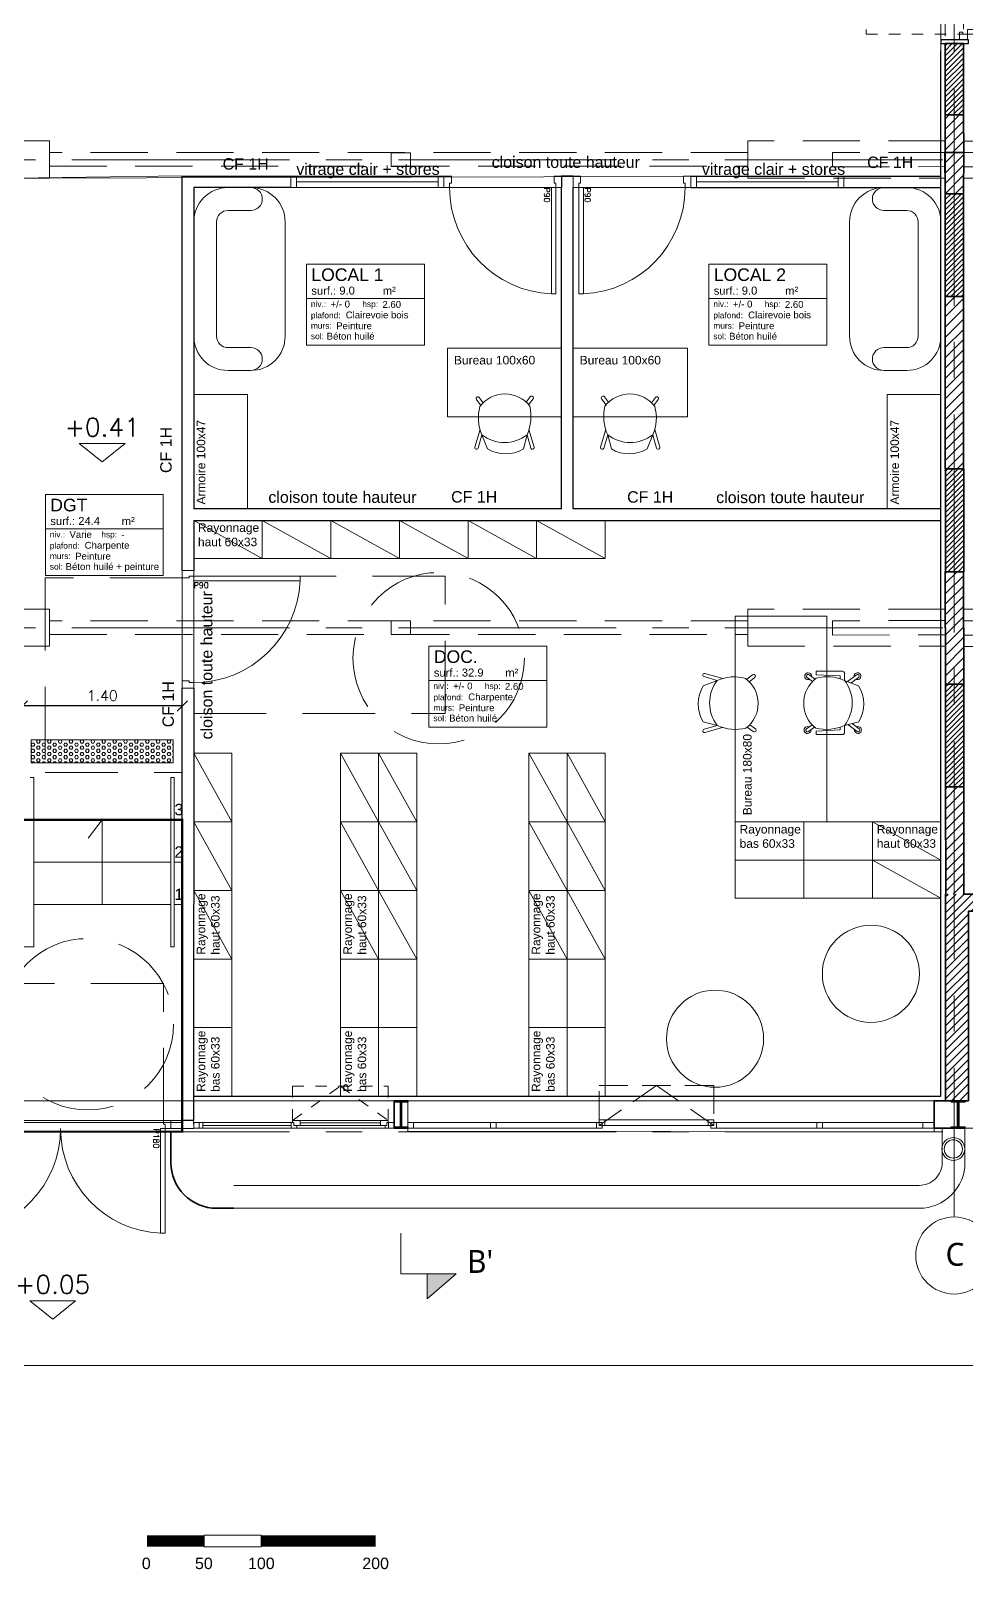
# Model space of a CAD drawing. Header units: metres. Extents: x -32.2 to 3, y -11.4 to 27.4.
# Drawn here: x -17.58 to -9.4, y -4.1 to 9.36 of the extents above; entities that cross this region are included whole.
import ezdxf
from ezdxf.enums import TextEntityAlignment as Align

# ---------------------------------------------------------------- set-up
doc = ezdxf.new("R2010")
doc.units = ezdxf.units.M
doc.header["$PDMODE"] = 35
for name, pattern in [('1808PS0Ex1$0$CENTER2', [28.575, 19.05, -3.175, 3.175, -3.175]), ('1808PS0Ex1$0$DASHED', [0.75, 0.5, -0.25]), ('1808PS0Ex1$0$DASHED2', [9.525, 6.35, -3.175]), ('AXES', [2, 1.25, -0.25, 0.25, -0.25]), ('DASHED', [0.75, 0.5, -0.25]), ('INTERROMPU2', [9.525, 6.35, -3.175])]:
    doc.linetypes.add(name, pattern=pattern)
doc.layers.get('0').update_dxf_attribs({"linetype": 'CONTINUOUS'})
doc.layers.get('DEFPOINTS').update_dxf_attribs({"linetype": 'CONTINUOUS'})
for name, color, linetype, lineweight in [('1808PS0Ex1$0$Ar0-Axe2', 25, '1808PS0Ex1$0$CENTER2', 5), ('1808PS0Ex1$0$Ar2-Escalier', 25, 'CONTINUOUS', 9), ('1808PS0Ex1$0$Ar2-Maçon', 25, 'CONTINUOUS', 35), ('1808PS0Ex1$0$Ar2-Vue-FIN', 33, 'CONTINUOUS', 9), ('1808PS0Ex1$0$Ar6-Projection', 33, '1808PS0Ex1$0$DASHED2', 9), ('1808PS0Ex1$0$Ar7-Menuiserie', 25, 'CONTINUOUS', 9), ('Ar0-Axe1', 1, 'AXES', 5), ('Ar0-Cote', 1, 'CONTINUOUS', 5), ('Ar0-Etiquettes', 9, 'CONTINUOUS', 5), ('Ar0-Handicap', 8, 'INTERROMPU2', 5), ('Ar0-Hatch1', 1, 'CONTINUOUS', 5), ('Ar0-Niveau 2e', 1, 'CONTINUOUS', 5), ('Ar0-Texte1', 2, 'CONTINUOUS', 15), ('Ar0-Texte2', 6, 'CONTINUOUS', 15), ('Ar2-Démolition', 2, 'CONTINUOUS', 25), ('Ar2-Escalier', 6, 'CONTINUOUS', 9), ('Ar2-Maçon', 7, 'CONTINUOUS', 35), ('Ar2-Vue-FIN', 9, 'CONTINUOUS', 9), ('Ar3-Charpente', 6, 'CONTINUOUS', 18), ('Ar4-Incendie', 1, 'CONTINUOUS', 25), ('Ar6-Cloison', 3, 'CONTINUOUS', 25), ('Ar6-Doublage', 2, 'CONTINUOUS', 25), ('Ar7-Menuiserie', 4, 'CONTINUOUS', 9), ('Ar7-Porte', 4, 'CONTINUOUS', 9), ('Ar8-Serrurerie', 4, 'CONTINUOUS', 18), ('Ar9-Mobilier-2', 2, 'CONTINUOUS', 9)]:
    doc.layers.add(name, color=color, linetype=linetype, lineweight=lineweight)
for name, color, linetype, lineweight, plot in [('1808PS0Ex1$0$Ar0-Invisible', 25, 'CONTINUOUS', 5, False), ('Ar0-Invisible', 42, 'CONTINUOUS', 5, False), ('Ar0-SU', 42, 'CONTINUOUS', 5, False)]:
    doc.layers.add(name, color=color, linetype=linetype, lineweight=lineweight, plot=plot)
doc.styles.add('1808PS0Ex1$0$arial', font='arial.ttf')
doc.styles.add('arial', font='arial.ttf')
doc.styles.add('HELV', font='swiss.ttf')
doc.styles.get("Standard").update_dxf_attribs({"font": 'romans.shx'})
doc.dimstyles.new('50E', dxfattribs={"dimscale": 0.5, "dimtxt": 0.18, "dimasz": 0.18, "dimexe": 0.18, "dimexo": 0.0625, "dimgap": 0.09, "dimtad": 1, "dimzin": 0, "dimdsep": 46, "dimtxsty": 'Standard', "dimblk1": 'OBLIQUE', "dimblk2": 'OBLIQUE', "dimsah": 1, "dimcen": 0, "dimse1": 1, "dimse2": 1, "dimclrt": 256, "dimadec": 0, "dimazin": 0, "dimtfac": 1, "dimtofl": 0, "dimtmove": 0, "dimatfit": 3, "dimldrblk": 'OBLIQUE', "dimfxl": 1, "dimtolj": 1, "dimtzin": 0, "dimarcsym": 0})
pattern_1 = [(45, (1136.66096, -397.517985), (-0.0449012806, 0.0449012806), [])]

# ---------------------------------------------------------------- blocks, each defined once
blk = doc.blocks.new('1808PS0Ex1')
at = {"layer": '1808PS0Ex1$0$Ar2-Maçon'}
h = blk.add_hatch(dxfattribs=at)
h.set_pattern_fill('ANSI31', color=256, scale=0.02)
h.set_pattern_definition([(45, (1134.900217, -397.277985), (-0.0449012806, 0.0449012806), [])])
h.paths.add_polyline_path([(-9.585, 8.624), (-9.585, 8.295), (-9.422, 8.294), (-9.425, 8.624)])
h = blk.add_hatch(dxfattribs=at)
h.set_pattern_fill('ANSI31', color=256, scale=0.02)
h.set_pattern_definition(pattern_1)
h.paths.add_polyline_path([(-9.424, 7.934), (-9.585, 7.934), (-9.586, 8.295), (-9.424, 8.295)])
h = blk.add_hatch(dxfattribs=at)
h.set_pattern_fill('ANSI31', color=256, scale=0.02)
h.set_pattern_definition(pattern_1)
h.paths.add_polyline_path([(-9.583, 5.527), (-9.423, 5.527), (-9.425, 7.034), (-9.585, 7.034), (-9.581, 1.808), (-9.421, 1.808), (-9.421, 2.745), (-9.581, 2.745), (-9.581, 3.645), (-9.422, 3.645), (-9.422, 4.627), (-9.581, 4.627)])
h = blk.add_hatch(dxfattribs=at)
h.set_pattern_fill('ANSI31', color=256, scale=0.4, style=0)
h.set_pattern_definition([(45, (-28.946557, -100.24), (-0.03535534, 0.03535534), [])])
h.paths.add_polyline_path([(-9.381, 1.658), (-9.158, 1.658), (-9.158, 1.808), (-9.581, 1.808), (-9.581, 0), (-9.531, 0), (-9.381, 0)])
at = {"layer": '1808PS0Ex1$0$Ar0-Axe2', "ltscale": 0.1}
for p, q in [((-9.505, 26.005), (-9.505, -1.016)), ((1.824, 8.231), (-30.408, 8.231)), ((1.824, 4.136), (-30.408, 4.136)), ((1.824, -0.27), (-30.408, -0.27))]:
    blk.add_line(p, q, dxfattribs=at)
at = {"layer": '1808PS0Ex1$0$Ar0-Axe2'}
blk.add_circle((-9.505, -1.353), 0.337, dxfattribs=at)
at = {"layer": '1808PS0Ex1$0$Ar0-Invisible'}
blk.add_lwpolyline([(2.994, -2.316), (-31.002, -2.316), (-31.002, 26.184), (2.994, 26.184)], close=True, dxfattribs=at)
at = {"layer": '1808PS0Ex1$0$Ar2-Escalier'}
blk.add_lwpolyline([(-7.081, -0.24), (-9.411, -0.24)], dxfattribs=at)
at = {"layer": '1808PS0Ex1$0$Ar2-Maçon'}
for points in [[(-9.585, 8.624), (-9.585, 8.295), (-9.422, 8.294), (-9.424, 8.624)], [(-9.424, 7.934), (-9.585, 7.934), (-9.586, 8.295), (-9.422, 8.294)]]:
    blk.add_lwpolyline(points, close=True, dxfattribs=at)
for points in [[(-9.584, 7.934), (-9.585, 8.295), (-9.422, 8.294), (-9.424, 7.934)], [(-9.583, 5.527), (-9.584, 7.034)], [(-9.424, 7.034), (-9.584, 7.034)], [(-9.424, 7.034), (-9.423, 5.546), (-9.423, 5.527)], [(-9.581, 3.645), (-9.585, 4.627), (-9.425, 4.627), (-9.421, 3.645)], [(-9.423, 4.627), (-9.583, 4.627)], [(-9.579, 1.808), (-9.58, 2.745)], [(-9.42, 2.745), (-9.42, 1.808)], [(-9.581, 0), (-9.381, 0), (-9.381, 1.658), (-9.158, 1.658), (-9.158, 1.808), (-9.42, 1.808)], [(-9.579, 1.808), (-9.581, 1.808), (-9.581, 0)], [(-9.419, 1.809), (-9.42, 1.809)], [(-14.406, -0.24), (-14.286, -0.24), (-14.286, -0.23), (-14.341, -0.23), (-14.341, -0.01), (-14.286, -0.01), (-14.286, 0), (-14.406, 0), (-14.406, -0.01), (-14.351, -0.01), (-14.351, -0.23), (-14.406, -0.23), (-14.406, -0.24)], [(-9.581, 0), (-9.681, 0), (-9.681, -0.24), (-9.531, -0.24)], [(-9.531, -0.24), (-9.411, -0.24), (-9.411, -0.23), (-9.466, -0.23), (-9.466, -0.01), (-9.411, -0.01), (-9.411, 0), (-9.531, 0), (-9.531, -0.01), (-9.476, -0.01), (-9.476, -0.23), (-9.531, -0.23), (-9.531, -0.24)], [(-14.406, -0.01), (-14.406, -0.23)]]:
    blk.add_lwpolyline(points, dxfattribs=at)
at = {"layer": '1808PS0Ex1$0$Ar2-Vue-FIN', "linetype": '1808PS0Ex1$0$DASHED', "ltscale": 0.5}
for points in [[(-9.585, 10.312), (-9.584, 8.624)], [(-9.424, 8.624), (-9.425, 10.312)], [(-9.584, 7.934), (-9.584, 7.034)], [(-9.424, 7.034), (-9.424, 7.934)], [(-9.583, 5.527), (-9.585, 4.627)], [(-9.42, 5.527), (-9.581, 5.527)], [(-9.42, 4.627), (-9.42, 5.527)], [(-9.581, 4.627), (-9.42, 4.627)], [(-12.611, -0.165), (-12.611, 0.135), (-11.609, 0.135), (-11.609, -0.165)], [(-11.609, -0.215), (-12.11, 0.135), (-12.611, -0.215)]]:
    blk.add_lwpolyline(points, dxfattribs=at)
blk.add_lwpolyline([(-9.581, 3.645), (-9.42, 3.645), (-9.42, 2.745), (-9.581, 2.745)], close=True, dxfattribs=at)
at = {"layer": '1808PS0Ex1$0$Ar2-Vue-FIN'}
for points in [[(-14.406, 0), (-19.161, 0)], [(-9.681, 0), (-14.286, 0)], [(-14.286, -0.01), (-14.286, -0.23)], [(-14.286, -0.24), (-14.286, -0.265), (-9.681, -0.27), (-9.681, -0.24)], [(-14.236, -0.19), (-13.563, -0.19)], [(-14.236, -0.24), (-13.563, -0.24)], [(-13.513, -0.19), (-12.636, -0.19)], [(-13.513, -0.24), (-12.636, -0.24)], [(-12.561, -0.165), (-11.659, -0.165)], [(-12.561, -0.215), (-11.659, -0.215)], [(-11.584, -0.19), (-10.707, -0.19)], [(-11.584, -0.24), (-10.707, -0.24)], [(-10.657, -0.19), (-9.781, -0.19)], [(-10.657, -0.24), (-9.781, -0.24)]]:
    blk.add_lwpolyline(points, dxfattribs=at)
for points in [[(-15.809, -0.94), (-9.811, -0.94, 0.414214), (-9.411, -0.54), (-9.411, -0.24)], [(-15.809, -0.74), (-9.811, -0.74, 0.414214), (-9.611, -0.54), (-9.611, -0.24)]]:
    blk.add_lwpolyline(points, format="xyb", dxfattribs=at)
for radius in [0.1, 0.1, 0.1, 0.08, 0.08, 0.08]:
    blk.add_circle((-9.513, -0.421), radius, dxfattribs=at)
at = {"layer": '1808PS0Ex1$0$Ar6-Projection', "linetype": '1808PS0Ex1$0$DASHED'}
for points in [[(-19.231, 8.394), (-17.42, 8.396), (-17.42, 8.071), (-19.231, 8.069)], [(-9.581, 8.396), (-11.311, 8.396), (-11.311, 8.071), (-9.581, 8.071)], [(-9.422, 8.394), (-7.69, 8.396), (-7.69, 8.071), (-9.422, 8.069)], [(-11.311, 8.294), (-17.42, 8.294), (-17.42, 8.174), (-11.311, 8.174)], [(-14.431, 8.293), (-14.261, 8.293), (-14.261, 8.173), (-14.431, 8.173)], [(-9.581, 8.296), (-10.57, 8.294), (-10.57, 8.169), (-9.581, 8.171)], [(-9.422, 8.294), (-8.431, 8.294), (-8.431, 8.169), (-9.422, 8.169)], [(-19.231, 4.299), (-17.42, 4.301), (-17.42, 3.976), (-19.231, 3.974)], [(-11.311, 4.199), (-17.42, 4.199), (-17.42, 4.079), (-11.311, 4.079)], [(-14.431, 4.198), (-14.261, 4.198), (-14.261, 4.078), (-14.431, 4.078)], [(-9.581, 4.301), (-11.311, 4.301), (-11.311, 3.976), (-9.581, 3.976)], [(-9.581, 4.201), (-10.57, 4.199), (-10.57, 4.074), (-9.581, 4.076)], [(-9.422, 4.299), (-7.69, 4.301), (-7.69, 3.976), (-9.422, 3.974)], [(-9.422, 4.199), (-8.431, 4.199), (-8.431, 4.074), (-9.422, 4.074)]]:
    blk.add_lwpolyline(points, close=True, dxfattribs=at)
at = {"layer": '1808PS0Ex1$0$Ar7-Menuiserie'}
for points in [[(-14.236, -0.19), (-14.236, -0.24), (-14.286, -0.24), (-14.286, -0.19), (-14.236, -0.19)], [(-14.236, -0.19), (-14.236, -0.24), (-14.286, -0.24), (-14.286, -0.19), (-14.236, -0.19)], [(-14.236, -0.19), (-14.236, -0.24), (-14.286, -0.24), (-14.286, -0.19), (-14.236, -0.19)], [(-13.513, -0.19), (-13.513, -0.24), (-13.563, -0.24), (-13.563, -0.19), (-13.513, -0.19)], [(-13.513, -0.19), (-13.513, -0.24), (-13.563, -0.24), (-13.563, -0.19), (-13.513, -0.19)], [(-13.513, -0.19), (-13.513, -0.24), (-13.563, -0.24), (-13.563, -0.19), (-13.513, -0.19)], [(-12.586, -0.19), (-12.586, -0.24), (-12.636, -0.24), (-12.636, -0.19), (-12.586, -0.19)], [(-12.561, -0.165), (-12.561, -0.215), (-12.611, -0.215), (-12.611, -0.165), (-12.561, -0.165)], [(-12.561, -0.165), (-12.561, -0.215), (-12.611, -0.215), (-12.611, -0.165), (-12.561, -0.165)], [(-12.561, -0.165), (-12.561, -0.215), (-12.611, -0.215), (-12.611, -0.165), (-12.561, -0.165)], [(-11.609, -0.165), (-11.609, -0.215), (-11.659, -0.215), (-11.659, -0.165), (-11.609, -0.165)], [(-11.609, -0.165), (-11.609, -0.215), (-11.659, -0.215), (-11.659, -0.165), (-11.609, -0.165)], [(-11.609, -0.165), (-11.609, -0.215), (-11.659, -0.215), (-11.659, -0.165), (-11.609, -0.165)], [(-11.584, -0.19), (-11.584, -0.24), (-11.634, -0.24), (-11.634, -0.19), (-11.584, -0.19)], [(-11.584, -0.19), (-11.584, -0.24), (-11.634, -0.24), (-11.634, -0.19), (-11.584, -0.19)], [(-11.584, -0.19), (-11.584, -0.24), (-11.634, -0.24), (-11.634, -0.19), (-11.584, -0.19)], [(-10.657, -0.19), (-10.657, -0.24), (-10.707, -0.24), (-10.707, -0.19), (-10.657, -0.19)], [(-10.657, -0.19), (-10.657, -0.24), (-10.707, -0.24), (-10.707, -0.19), (-10.657, -0.19)], [(-10.657, -0.19), (-10.657, -0.24), (-10.707, -0.24), (-10.707, -0.19), (-10.657, -0.19)], [(-9.681, -0.19), (-9.681, -0.24), (-9.781, -0.24), (-9.781, -0.19), (-9.681, -0.19)], [(-9.681, -0.19), (-9.681, -0.24), (-9.781, -0.24), (-9.781, -0.19), (-9.681, -0.19)], [(-9.681, -0.19), (-9.681, -0.24), (-9.781, -0.24), (-9.781, -0.19), (-9.681, -0.19)]]:
    blk.add_lwpolyline(points, dxfattribs=at)
at = {"layer": '1808PS0Ex1$0$Ar0-Axe2', "insert": (-9.582, -1.244), "char_height": 0.2, "attachment_point": 1, "rotation": 0.6948, "style": '1808PS0Ex1$0$arial'}
blk.add_mtext_dynamic_manual_height_columns('{\\fSegoe UI Light|b0|i0|c0|p34;C}', width=4.6219, gutter_width=1, heights=[0], dxfattribs=at)
blk = doc.blocks.new('DP180e7')
for points in [[(0.09, 0.07), (0.09, 0.985), (0.05, 0.985), (0.05, 0.07)], [(1.84, 0.07), (1.84, 0.985), (1.88, 0.985), (1.88, 0.07)], [(0.05, 0.07), (0.05, 0.03), (0.065, 0.03), (0.065, 0), (0, 0), (0, 0.07)], [(1.865, 0.03), (1.865, 0), (1.93, 0), (1.93, 0.07), (1.88, 0.07), (1.88, 0.03)]]:
    blk.add_lwpolyline(points, close=True)
for centre, start, end in [((0.049, 0.07), 359.9924, 87.4498), ((1.881, 0.07), 92.5502, 180.0076)]:
    blk.add_arc(centre, 0.916, start, end)
blk.add_attdef('PORTE', (0.153, 0.07), '', height=0.05, rotation=90)
blk = doc.blocks.new('niv0')
blk.add_lwpolyline([(-0.25, 0.2), (0.25, 0.2), (0, 0)], close=True)
blk.add_attdef('NIV0', text='', height=0.2).set_placement((0, 0.278), align=Align.CENTER)
blk = doc.blocks.new('_OBLIQUE')
at = {"color": 0, "linetype": 'ByBlock'}
blk.add_line((-0.5, -0.5), (0.5, 0.5), dxfattribs=at)
blk = doc.blocks.new('*D16')
at = {"layer": 'Ar0-Cote', "color": 0, "lineweight": -2, "transparency": 16777216}
blk.add_line((-16.259, 3.454), (-17.659, 3.454), dxfattribs=at)
at = {"layer": 'DEFPOINTS', "color": 0, "transparency": 16777216}
for p in [(-17.659, 3.454), (-17.659, 1.746), (-16.259, 1.746)]:
    blk.add_point(p, dxfattribs=at)
at = {"layer": 'Ar0-Cote', "color": 0, "lineweight": -2, "transparency": 16777216, "xscale": 0.09, "yscale": 0.09, "zscale": 0.09, "rotation": 180}
blk.add_blockref('_OBLIQUE', (-17.659, 3.454), dxfattribs=at)
at = {"layer": 'Ar0-Cote', "color": 0, "lineweight": -2, "transparency": 16777216, "xscale": 0.09, "yscale": 0.09, "zscale": 0.09}
blk.add_blockref('_OBLIQUE', (-16.259, 3.454), dxfattribs=at)
at = {"layer": 'Ar0-Cote', "transparency": 16777216, "insert": (-16.959, 3.544), "char_height": 0.09, "attachment_point": 5}
blk.add_mtext('\\A1;1.40', dxfattribs=at)
blk = doc.blocks.new('P90e10')
for points in [[(0.09, 0.1), (0.09, 1.03), (0.05, 1.03), (0.05, 0.1)], [(0.05, 0.1), (0.05, 0.06), (0.065, 0.06), (0.065, 0), (0, 0), (0, 0.1)], [(0.965, 0.06), (0.965, 0), (1.03, 0), (1.03, 0.1), (0.98, 0.1), (0.98, 0.06)]]:
    blk.add_lwpolyline(points, close=True)
blk.add_arc((0.049, 0.1), 0.931, 359.9927, 87.4916)
blk.add_attdef('PORTE', (0.153, 0.1), '', height=0.05, rotation=90)
blk = doc.blocks.new('Etiq-BIG-piece')
at = {"layer": 'Ar0-Texte1'}
blk.add_lwpolyline([(-0.466, 0.659), (0.566, 0.659), (0.566, 0.358), (-0.466, 0.358)], close=True, dxfattribs=at)
at = {"layer": 'Ar0-Texte2'}
blk.add_lwpolyline([(-0.466, 0.659), (0.566, 0.659), (0.566, -0.05), (-0.466, -0.05)], close=True, dxfattribs=at)
at = {"layer": 'Ar0-Texte1', "char_height": 0.07, "width": 0.1553, "attachment_point": 1, "style": 'HELV'}
for s, insert in [('surf.:', (-0.423, 0.462)), ('m²', (0.202, 0.462))]:
    blk.add_mtext(s, dxfattribs=dict(at, insert=insert))
at = {"layer": 'Ar0-Texte1', "style": 'HELV'}
blk.add_attdef('NOM', (-0.423, 0.512), '', height=0.11, rotation=360, dxfattribs=at)
blk.add_attdef('SURFACE', (-0.178, 0.393), '', height=0.07, dxfattribs=at)
at = {"layer": 'Ar0-Texte2', "width": 0.14118, "attachment_point": 1, "style": 'HELV'}
for s, insert, char_height in [('{\\fArial|b0|i0|c0|p34;niv.:}', (-0.427, 0.336), 0.05231), ('{\\fArial|b0|i0|c0|p34;hsp:}', (0.023, 0.336), 0.05229), ('{\\fArial|b0|i0|c0|p34;plafond:}', (-0.427, 0.238), 0.05231), ('{\\fArial|b0|i0|c0|p34;murs:}', (-0.427, 0.147), 0.05231), ('{\\fArial|b0|i0|c0|p34;sol:}', (-0.427, 0.055), 0.05231)]:
    blk.add_mtext(s, dxfattribs=dict(at, insert=insert, char_height=char_height))
at = {"layer": 'Ar0-Texte2', "style": 'HELV'}
for tag, p in [('NIV', (-0.255, 0.28)), ('HSP', (0.199, 0.277)), ('MTX-MURS', (-0.205, 0.09)), ('MTX-P', (-0.122, 0.185)), ('MTX-SOL', (-0.289, -0.001))]:
    blk.add_attdef(tag, p, '', height=0.06, rotation=360, dxfattribs=at)
blk = doc.blocks.new('LOTTUS')
blk.add_lwpolyline([(0.11, -0.217, -0.495738), (0.106, 0.219, -0.164412), (0.358, 0.195, -0.338116), (0.358, -0.199, -0.174593)], format="xyb", close=True)
for points in [[(0.073, 0.188), (0.024, 0.224, -1), (0.042, 0.248), (0.095, 0.209)], [(0.311, 0.212), (0.465, 0.257, -1), (0.473, 0.228), (0.358, 0.195)], [(0.358, 0.195), (0.481, 0.163, -0.283272), (0.48, -0.151), (0.358, -0.199)], [(0.078, -0.188), (0.03, -0.224, 1), (0.048, -0.248), (0.1, -0.21)], [(0.31, -0.216), (0.465, -0.261, 1), (0.473, -0.232), (0.358, -0.199)]]:
    blk.add_lwpolyline(points, format="xyb")
blk = doc.blocks.new('LOTTUS-bureau')
for points in [[(-0.188, -0.358), (-0.248, -0.358, -0.414214), (-0.268, -0.338), (-0.268, -0.108), (-0.238, -0.108), (-0.228, -0.318), (-0.204, -0.318)], [(-0.182, -0.073), (-0.217, -0.024, 1), (-0.242, -0.042), (-0.203, -0.095)], [(0.195, -0.078), (0.23, -0.03, -1), (0.255, -0.048), (0.216, -0.1)], [(0.205, -0.358), (0.265, -0.358, 0.414214), (0.285, -0.338), (0.285, -0.108), (0.255, -0.108), (0.245, -0.318), (0.22, -0.318)], [(-0.172, -0.423), (-0.217, -0.484, -1), (-0.242, -0.467), (-0.181, -0.385)], [(-0.188, -0.358), (-0.157, -0.481, 0.283272), (0.158, -0.48), (0.205, -0.358)], [(0.183, -0.415), (0.23, -0.479, 1), (0.255, -0.461), (0.196, -0.382)]]:
    blk.add_lwpolyline(points, format="xyb")
blk.add_lwpolyline([(0.224, -0.11, 0.495738), (-0.213, -0.106, 0.164412), (-0.188, -0.358, 0.338116), (0.205, -0.358, 0.174593)], format="xyb", close=True)
for centre, start, end in [((-0.229, -0.033), 336.4117, 276.4117), ((0.242, -0.039), 263.5832, 203.5832), ((-0.229, -0.475), 83.5883, 23.5883), ((0.242, -0.47), 156.4168, 96.4168)]:
    blk.add_arc(centre, 0.03, start, end)
blk = doc.blocks.new('fuuga')
at = {"layer": 'Ar9-Mobilier-2'}
blk.add_lwpolyline([(-16.159, 6.688), (-16.159, 7.688, -0.414214), (-15.859, 7.988), (-15.659, 7.988, -0.414214), (-15.359, 7.688), (-15.359, 6.688, -0.414214), (-15.659, 6.388), (-15.859, 6.388, -0.414214)], format="xyb", close=True, dxfattribs=at)
blk.add_lwpolyline([(-15.659, 6.588), (-15.859, 6.588, -0.414214), (-15.959, 6.688), (-15.959, 7.688, -0.414214), (-15.859, 7.788), (-15.659, 7.788)], format="xyb", dxfattribs=at)
for centre in [(-15.659, 7.888), (-15.659, 6.488)]:
    blk.add_arc(centre, 0.1, 270, 90, dxfattribs=at)

msp = doc.modelspace()

# ---------------------------------------------------------------- hatches: boundary and pattern name
at = {"layer": 'Ar0-Axe1'}
msp.add_hatch(color=256, dxfattribs=at).paths.add_polyline_path([(-14.116, -1.513), (-14.116, -1.733), (-13.864, -1.513)])
at = {"layer": 'Ar0-Handicap'}
h = msp.add_hatch(dxfattribs=at)
h.set_pattern_fill('HEX', color=256, scale=0.005)
h.set_pattern_definition([(0, (0, 0.27), (0, 0.027496307), [0.015875, -0.03175]), (120, (0, 0.27), (-0.0238125, -0.013748153), [0.015875, -0.03175]), (60, (0.015875, 0.27), (-0.0238125, 0.013748153), [0.015875, -0.03175])])
h.paths.add_polyline_path([(-16.338, 3.157), (-16.338, 2.957), (-17.58, 2.957), (-17.58, 3.157)])
at = {"layer": 'Ar0-Hatch1'}
h = msp.add_hatch(dxfattribs=at)
h.set_pattern_fill('ANSI31', color=256, scale=0.01)
h.paths.add_polyline_path([(-9.584, 7.034), (-9.424, 7.034), (-9.424, 7.934), (-9.584, 7.934)])
h.paths.add_polyline_path([(-9.42, 4.627), (-9.581, 4.627), (-9.581, 5.527), (-9.42, 5.527)])
h.paths.add_polyline_path([(-9.42, 2.745), (-9.581, 2.745), (-9.581, 3.645), (-9.42, 3.645)])
h.paths.add_polyline_path([(-27.617, 0.55), (-27.777, 0.55), (-27.787, 1.349), (-27.626, 1.349)])
h.paths.add_polyline_path([(-9.584, 8.624), (-9.425, 8.624), (-9.425, 9.247), (-9.585, 9.247)])

# ---------------------------------------------------------------- linework, layer by layer
at = {"layer": 'Ar0-Axe1'}
for points in [[(-13.864, -1.513), (-14.346, -1.513), (-14.346, -1.157)], [(-13.864, -1.513), (-14.116, -1.733), (-14.116, -1.513)]]:
    msp.add_lwpolyline(points, dxfattribs=at)
at = {"layer": 'Ar0-Handicap', "ltscale": 0.1}
for points in [[(-16.159, 3.388), (-13.959, 3.388), (-13.959, 4.588), (-16.159, 4.588)], [(-16.259, 2.873), (-16.259, 4.573), (-17.459, 4.573), (-17.459, 2.873)], [(-16.424, -0.173), (-16.424, 1.027), (-18.124, 1.027), (-18.124, -0.173)]]:
    msp.add_lwpolyline(points, close=True, dxfattribs=at)
at = {"layer": 'Ar0-Handicap'}
msp.add_lwpolyline([(-16.338, 3.157), (-16.338, 2.957), (-17.58, 2.957), (-17.58, 3.157)], close=True, dxfattribs=at)
at = {"layer": 'Ar0-Handicap', "ltscale": 0.1}
for centre in [(-14.016, 3.871), (-17.086, 0.67)]:
    msp.add_circle(centre, 0.75, dxfattribs=at)
at = {"layer": 'Ar0-Invisible'}
msp.add_lwpolyline([(2.994, -2.316), (-31.002, -2.316), (-31.002, 26.184), (2.994, 26.184)], close=True, dxfattribs=at)
at = {"layer": 'Ar0-SU'}
for points in [[(-19.231, 8.381), (-19.231, 12.086), (-9.621, 12.086), (-9.621, 8.091), (-17.729, 8.071), (-17.729, 8.381)], [(-16.259, 8.091), (-17.729, 8.071), (-17.729, 8.381), (-19.158, 8.381), (-19.158, -0.19), (-16.259, -0.19)], [(-16.159, 5.177), (-16.159, 7.988), (-12.94, 7.988), (-12.94, 5.177)], [(-12.84, 5.178), (-12.84, 7.988), (-9.621, 7.988), (-9.621, 5.178)], [(-16.159, 0.04), (-9.621, 0.04), (-9.621, 5.077), (-16.159, 5.077)]]:
    msp.add_lwpolyline(points, close=True, dxfattribs=at)
at = {"layer": 'Ar0-Texte2', "const_width": 0.1}
for points in [[(-16.568, -3.85), (-16.068, -3.85)], [(-15.568, -3.85), (-14.568, -3.85)]]:
    msp.add_lwpolyline(points, dxfattribs=at)
at = {"layer": 'Ar0-Texte2'}
msp.add_lwpolyline([(-16.068, -3.8), (-15.568, -3.8), (-15.568, -3.9), (-16.068, -3.9)], close=True, dxfattribs=at)
at = {"layer": 'Ar2-Démolition', "color": 22, "const_width": 0.02}
msp.add_lwpolyline([(-16.259, -0.173), (-16.259, 2.457), (-17.659, 2.457), (-17.659, 8.381), (-19.158, 8.381), (-19.161, -0.173), (-19.161, -0.27), (-16.259, -0.27)], close=True, dxfattribs=at)
at = {"layer": 'Ar2-Escalier'}
for p, q in [((-17.559, 1.717), (-16.359, 1.717)), ((-16.329, 1.717), (-16.259, 1.717))]:
    msp.add_line(p, q, dxfattribs=at)
for points in [[(-17.559, 2.457), (-16.359, 2.457)], [(-16.329, 2.457), (-16.259, 2.457)], [(-17.559, 2.087), (-16.359, 2.087)], [(-16.329, 2.087), (-16.259, 2.087)]]:
    msp.add_lwpolyline(points, dxfattribs=at)
at = {"layer": 'Ar2-Maçon'}
for points in [[(-9.584, 8.624), (-9.425, 8.624), (-9.425, 9.247), (-9.585, 9.247)], [(-9.584, 7.034), (-9.424, 7.034), (-9.424, 7.934), (-9.584, 7.934)], [(-9.42, 4.627), (-9.581, 4.627), (-9.581, 5.527), (-9.42, 5.527)], [(-9.42, 2.745), (-9.581, 2.745), (-9.581, 3.645), (-9.42, 3.645)]]:
    msp.add_lwpolyline(points, close=True, dxfattribs=at)
msp.add_lwpolyline([(-16.359, -0.268), (-16.359, -0.54, 0.414214), (-15.959, -0.94), (-15.809, -0.94)], format="xyb", dxfattribs=at)
at = {"layer": 'Ar2-Vue-FIN', "linetype": 'DASHED', "ltscale": 0.1}
for p, q in [((-10.276, 9.371), (-10.276, 9.331)), ((-10.276, 9.331), (-9.431, 9.331))]:
    msp.add_line(p, q, dxfattribs=at)
at = {"layer": 'Ar2-Vue-FIN'}
for p, q in [((-18.224, -0.173), (-16.424, -0.173)), ((-15.307, -0.215), (-16.08, -0.215)), ((-15.258, -0.24), (-14.456, -0.24)), ((-15.228, -0.194), (-14.525, -0.194))]:
    msp.add_line(p, q, dxfattribs=at)
for points in [[(-14.02, 8.039), (-15.26, 8.039)], [(-10.52, 8.038), (-11.76, 8.039)], [(-16.959, 2.457), (-17.083, 2.297)], [(-16.959, 1.717), (-16.959, 2.457)]]:
    msp.add_lwpolyline(points, dxfattribs=at)
at = {"layer": 'Ar6-Cloison'}
for p, q in [((-15.31, 5.177), (-16.159, 5.177)), ((-16.159, 5.077), (-15.31, 5.077))]:
    msp.add_line(p, q, dxfattribs=at)
msp.add_lwpolyline([(-9.38, 9.281), (-9.621, 9.281), (-9.621, 9.247), (-9.38, 9.247)], close=True, dxfattribs=at)
for points in [[(-16.259, 8.088), (-14.02, 8.088)], [(-16.259, 4.638), (-16.259, 8.088), (-16.159, 8.088)], [(-12.94, 8.088), (-12.94, 7.988)], [(-12.84, 8.088), (-12.94, 8.088)], [(-11.81, 8.088), (-9.621, 8.088)], [(-16.159, 7.988), (-16.159, 5.177)], [(-15.31, 7.988), (-16.159, 7.988)], [(-12.94, 5.177), (-12.94, 7.988)], [(-12.84, 5.177), (-12.84, 7.988)], [(-11.81, 7.988), (-9.621, 7.988)], [(-12.94, 5.178), (-16.159, 5.178)], [(-9.621, 5.178), (-12.84, 5.178)], [(-16.159, 5.077), (-16.159, 4.638)], [(-16.159, 5.077), (-9.621, 5.077)], [(-16.159, 3.608), (-16.16, -0.173), (-16.26, -0.173), (-16.259, 3.608)]]:
    msp.add_lwpolyline(points, dxfattribs=at)
at = {"layer": 'Ar6-Doublage'}
for points in [[(-9.621, 9.247), (-9.38, 9.247)], [(-9.621, 0.04), (-9.621, 9.184)], [(-16.159, 0.04), (-9.621, 0.04)]]:
    msp.add_lwpolyline(points, dxfattribs=at)
at = {"layer": 'Ar7-Menuiserie', "linetype": 'DASHED', "ltscale": 0.1}
for p, q in [((-15.295, -0.172), (-14.876, 0.128)), ((-14.876, 0.128), (-14.457, -0.172))]:
    msp.add_line(p, q, dxfattribs=at)
at = {"layer": 'Ar7-Menuiserie'}
for p, q in [((-16.159, -0.24), (-15.307, -0.24)), ((-16.08, -0.19), (-15.307, -0.19)), ((-15.228, -0.172), (-14.525, -0.172)), ((-15.228, -0.215), (-14.525, -0.215))]:
    msp.add_line(p, q, dxfattribs=at)
for points in [[(-15.31, 8.089), (-15.26, 8.089), (-15.26, 7.988), (-15.31, 7.988)], [(-14.02, 8.089), (-13.97, 8.089), (-13.97, 7.988), (-14.02, 7.988)], [(-11.76, 8.089), (-11.81, 8.089), (-11.81, 7.988), (-11.76, 7.988)], [(-10.52, 8.089), (-10.47, 8.089), (-10.47, 7.988), (-10.52, 7.988)], [(-16.11, -0.19), (-16.08, -0.19), (-16.08, -0.24), (-16.11, -0.24)], [(-15.258, -0.215), (-15.228, -0.215), (-15.228, -0.172), (-15.295, -0.172), (-15.295, -0.19), (-15.283, -0.19), (-15.283, -0.215)], [(-15.258, -0.19), (-15.258, -0.19)], [(-14.495, -0.215), (-14.525, -0.215), (-14.525, -0.172), (-14.457, -0.172), (-14.457, -0.19), (-14.47, -0.19), (-14.47, -0.215)], [(-14.455, -0.19), (-14.455, -0.24), (-14.485, -0.24), (-14.485, -0.215), (-14.47, -0.215), (-14.47, -0.19)]]:
    msp.add_lwpolyline(points, close=True, dxfattribs=at)
for points in [[(-14.02, 7.988), (-15.31, 7.988), (-15.31, 8.088), (-14.02, 8.088)], [(-11.81, 7.988), (-10.47, 7.988), (-10.47, 8.088), (-11.81, 8.089)], [(-16.16, -0.19), (-16.11, -0.19), (-16.11, -0.24), (-16.159, -0.24), (-16.159, -0.19)], [(-15.307, -0.19), (-15.307, -0.24), (-15.258, -0.24), (-15.258, -0.215), (-15.283, -0.215), (-15.283, -0.19), (-15.307, -0.19)], [(-14.455, -0.19), (-14.405, -0.19), (-14.405, -0.24), (-14.455, -0.24), (-14.455, -0.19)]]:
    msp.add_lwpolyline(points, dxfattribs=at)
at = {"layer": 'Ar7-Menuiserie', "linetype": 'DASHED', "ltscale": 0.1}
msp.add_lwpolyline([(-15.295, -0.172), (-15.295, 0.128), (-14.457, 0.128), (-14.457, -0.172)], dxfattribs=at)
at = {"layer": 'Ar7-Porte'}
msp.add_lwpolyline([(-16.359, -0.173), (-16.16, -0.173), (-16.159, -0.243), (-16.359, -0.243)], close=True, dxfattribs=at)
at = {"layer": 'Ar8-Serrurerie'}
for p, q in [((-17.559, 2.827), (-17.589, 2.827)), ((-17.559, 1.347), (-17.559, 2.827)), ((-17.759, 1.347), (-17.559, 1.347))]:
    msp.add_line(p, q, dxfattribs=at)
msp.add_lwpolyline([(-16.359, 1.347), (-16.329, 1.347), (-16.329, 2.827), (-16.359, 2.827)], close=True, dxfattribs=at)
at = {"layer": 'Ar9-Mobilier-2'}
for p, q in [((-15.559, 4.743), (-16.159, 5.077)), ((-14.959, 4.743), (-15.559, 5.077)), ((-14.359, 4.743), (-14.959, 5.077)), ((-13.759, 4.743), (-14.359, 5.077)), ((-13.159, 4.743), (-13.759, 5.077)), ((-12.559, 4.743), (-13.159, 5.077)), ((-15.825, 2.44), (-16.159, 3.04)), ((-14.542, 2.44), (-14.876, 3.04)), ((-14.208, 2.44), (-14.542, 3.04)), ((-12.893, 2.44), (-13.227, 3.04)), ((-12.559, 2.44), (-12.893, 3.04)), ((-15.825, 1.84), (-16.159, 2.44)), ((-14.542, 1.84), (-14.876, 2.44)), ((-14.208, 1.84), (-14.542, 2.44)), ((-12.893, 1.84), (-13.227, 2.44)), ((-12.559, 1.84), (-12.893, 2.44)), ((-9.621, 2.106), (-10.221, 2.44)), ((-9.621, 1.772), (-10.221, 2.106)), ((-15.825, 1.24), (-16.159, 1.84)), ((-14.542, 1.24), (-14.876, 1.84)), ((-14.208, 1.24), (-14.542, 1.84)), ((-12.893, 1.24), (-13.227, 1.84)), ((-12.559, 1.24), (-12.893, 1.84))]:
    msp.add_line(p, q, dxfattribs=at)
for points in [[(-12.94, 6.583), (-13.94, 6.583), (-13.94, 5.983), (-12.94, 5.983)], [(-12.84, 6.583), (-11.84, 6.583), (-11.84, 5.983), (-12.84, 5.983)], [(-16.159, 6.177), (-16.159, 5.177), (-15.689, 5.177), (-15.689, 6.177)], [(-10.091, 6.177), (-10.091, 5.177), (-9.621, 5.177), (-9.621, 6.177)], [(-15.559, 4.743), (-15.559, 5.077), (-16.159, 5.077), (-16.159, 4.743)], [(-14.959, 4.743), (-14.959, 5.077), (-15.559, 5.077), (-15.559, 4.743)], [(-14.359, 4.743), (-14.359, 5.077), (-14.959, 5.077), (-14.959, 4.743)], [(-13.759, 4.743), (-13.759, 5.077), (-14.359, 5.077), (-14.359, 4.743)], [(-13.159, 4.743), (-13.159, 5.077), (-13.759, 5.077), (-13.759, 4.743)], [(-12.559, 4.743), (-12.559, 5.077), (-13.159, 5.077), (-13.159, 4.743)], [(-11.421, 2.44), (-11.421, 4.24), (-10.621, 4.24), (-10.621, 2.44)], [(-16.159, 2.44), (-15.825, 2.44), (-15.825, 3.04), (-16.159, 3.04)], [(-14.876, 2.44), (-14.542, 2.44), (-14.542, 3.04), (-14.876, 3.04)], [(-14.542, 2.44), (-14.208, 2.44), (-14.208, 3.04), (-14.542, 3.04)], [(-13.227, 2.44), (-12.893, 2.44), (-12.893, 3.04), (-13.227, 3.04)], [(-12.893, 2.44), (-12.559, 2.44), (-12.559, 3.04), (-12.893, 3.04)], [(-16.159, 1.84), (-15.825, 1.84), (-15.825, 2.44), (-16.159, 2.44)], [(-14.876, 1.84), (-14.542, 1.84), (-14.542, 2.44), (-14.876, 2.44)], [(-14.542, 1.84), (-14.208, 1.84), (-14.208, 2.44), (-14.542, 2.44)], [(-13.227, 1.84), (-12.893, 1.84), (-12.893, 2.44), (-13.227, 2.44)], [(-12.893, 1.84), (-12.559, 1.84), (-12.559, 2.44), (-12.893, 2.44)], [(-10.821, 2.106), (-10.821, 2.44), (-11.421, 2.44), (-11.421, 2.106)], [(-10.221, 2.106), (-10.221, 2.44), (-10.821, 2.44), (-10.821, 2.106)], [(-9.621, 2.106), (-9.621, 2.44), (-10.221, 2.44), (-10.221, 2.106)], [(-10.821, 1.772), (-10.821, 2.106), (-11.421, 2.106), (-11.421, 1.772)], [(-10.221, 1.772), (-10.221, 2.106), (-10.821, 2.106), (-10.821, 1.772)], [(-9.621, 1.772), (-9.621, 2.106), (-10.221, 2.106), (-10.221, 1.772)], [(-16.159, 1.24), (-15.825, 1.24), (-15.825, 1.84), (-16.159, 1.84)], [(-14.876, 1.24), (-14.542, 1.24), (-14.542, 1.84), (-14.876, 1.84)], [(-14.542, 1.24), (-14.208, 1.24), (-14.208, 1.84), (-14.542, 1.84)], [(-13.227, 1.24), (-12.893, 1.24), (-12.893, 1.84), (-13.227, 1.84)], [(-12.893, 1.24), (-12.559, 1.24), (-12.559, 1.84), (-12.893, 1.84)], [(-16.159, 0.64), (-15.825, 0.64), (-15.825, 1.24), (-16.159, 1.24)], [(-14.876, 0.64), (-14.542, 0.64), (-14.542, 1.24), (-14.876, 1.24)], [(-14.542, 0.64), (-14.208, 0.64), (-14.208, 1.24), (-14.542, 1.24)], [(-13.227, 0.64), (-12.893, 0.64), (-12.893, 1.24), (-13.227, 1.24)], [(-12.893, 0.64), (-12.559, 0.64), (-12.559, 1.24), (-12.893, 1.24)], [(-16.159, 0.04), (-15.825, 0.04), (-15.825, 0.64), (-16.159, 0.64)], [(-14.876, 0.04), (-14.542, 0.04), (-14.542, 0.64), (-14.876, 0.64)], [(-14.542, 0.04), (-14.208, 0.04), (-14.208, 0.64), (-14.542, 0.64)], [(-13.227, 0.04), (-12.893, 0.04), (-12.893, 0.64), (-13.227, 0.64)], [(-12.893, 0.04), (-12.559, 0.04), (-12.559, 0.64), (-12.893, 0.64)]]:
    msp.add_lwpolyline(points, close=True, dxfattribs=at)
for centre in [(-10.234, 1.111), (-11.598, 0.543)]:
    msp.add_circle(centre, 0.425, dxfattribs=at)

# ---------------------------------------------------------------- block references
at = {"layer": 'Ar0-Etiquettes'}
for p, values in [((-14.707, 6.659), {'NOM': 'LOCAL 1', 'SURFACE': '9.0', 'NIV': '+/- 0', 'HSP': '2.60', 'MTX-P': 'Clairevoie bois', 'MTX-MURS': 'Peinture', 'MTX-SOL': 'Béton huilé'}), ((-11.186, 6.659), {'NOM': 'LOCAL 2', 'SURFACE': '9.0', 'NIV': '+/- 0', 'HSP': '2.60', 'MTX-P': 'Clairevoie bois', 'MTX-MURS': 'Peinture', 'MTX-SOL': 'Béton huilé'}), ((-16.991, 4.644), {'NOM': 'DGT', 'SURFACE': '24.4', 'NIV': 'Varie', 'HSP': '- ', 'MTX-P': 'Charpente', 'MTX-MURS': 'Peinture', 'MTX-SOL': 'Béton huilé + peinture'}), ((-13.635, 3.318), {'NOM': 'DOC.', 'SURFACE': '32.9', 'NIV': '+/- 0', 'HSP': '2.60', 'MTX-P': 'Charpente', 'MTX-MURS': 'Peinture', 'MTX-SOL': 'Béton huilé'})]:
    msp.add_blockref('Etiq-BIG-piece', p, dxfattribs=at).add_auto_attribs(values)
at = {"layer": 'Ar0-Niveau 2e'}
ref = msp.add_blockref('niv0', (-16.96, 5.589), dxfattribs=dict(at, xscale=0.8, yscale=0.8, zscale=1.2))
ref.add_attrib('NIV0', '+0.41', dxfattribs={"layer": '0', "height": 0.16, "oblique": 360}).set_placement((-16.96, 5.812), align=Align.CENTER)
ref = msp.add_blockref('niv0', (-17.393, -1.909), dxfattribs=dict(at, xscale=0.8, yscale=0.8, zscale=1.2))
ref.add_attrib('NIV0', '+0.05', dxfattribs={"layer": '0', "height": 0.16, "oblique": 360}).set_placement((-17.393, -1.686), align=Align.CENTER)
at = {"layer": 'Ar3-Charpente', "color": 142, "true_color": 0x09a3d3}
msp.add_blockref('1808PS0Ex1', (0, 0), dxfattribs=at)
at = {"layer": 'Ar7-Porte', "xscale": -1, "rotation": 270}
msp.add_blockref('DP180e7', (-9.459, 9.281), dxfattribs=at)
at = {"layer": 'Ar7-Porte'}
for name, p, rotation, values in [('P90e10', (-12.94, 8.088), 180, {'PORTE': 'P90'}), ('P90e10', (-16.259, 4.638), 270, {'PORTE': 'P90'}), ('DP180e7', (-16.359, -0.173), 180, {'PORTE': 'P180'})]:
    msp.add_blockref(name, p, dxfattribs=dict(at, rotation=rotation)).add_auto_attribs(values)
ref = msp.add_blockref('P90e10', (-12.84, 8.088), dxfattribs=dict(at, xscale=-1, rotation=180))
ref.add_attrib('PORTE', 'P90', (-12.737, 7.988), dxfattribs={"layer": '0', "height": 0.05, "rotation": 270})
at = {"layer": 'Ar9-Mobilier-2'}
msp.add_blockref('fuuga', (0, 0), dxfattribs=at)
at = {"layer": 'Ar9-Mobilier-2', "xscale": -1}
msp.add_blockref('fuuga', (-25.78, 0), dxfattribs=at)
at = {"layer": 'Ar9-Mobilier-2'}
for name, p, rotation in [('LOTTUS', (-13.438, 6.183), 270.0025544810912), ('LOTTUS', (-11.221, 3.478), 180.0025548691069), ('LOTTUS-bureau', (-10.822, 3.472), 90)]:
    msp.add_blockref(name, p, dxfattribs=dict(at, rotation=rotation))
at = {"layer": 'Ar9-Mobilier-2', "xscale": -1, "rotation": 89.99744551890878}
msp.add_blockref('LOTTUS', (-12.342, 6.183), dxfattribs=at)

# ---------------------------------------------------------------- texts
at = {"layer": 'Ar0-Axe1', "insert": (-13.767, -1.305), "char_height": 0.2, "attachment_point": 1, "style": 'arial'}
msp.add_mtext_dynamic_manual_height_columns("{\\fSegoe UI Light|b0|i0|c0|p34;B'}", width=0.36163, gutter_width=1, heights=[0], dxfattribs=at)
at = {"layer": 'Ar0-Texte1', "char_height": 0.1, "attachment_point": 7, "style": 'HELV'}
for s, insert in [('cloison toute hauteur', (-13.552, 8.159)), ('vitrage clair + stores', (-15.261, 8.069)), ('vitrage clair + stores', (-11.713, 8.069)), ('cloison toute hauteur', (-15.506, 5.229)), ('cloison toute hauteur', (-11.588, 5.227))]:
    msp.add_mtext_dynamic_manual_height_columns(s, width=1.34068, gutter_width=4, heights=[0.248], dxfattribs=dict(at, insert=insert))
at = {"layer": 'Ar0-Texte1', "insert": (-15.994, 3.161), "char_height": 0.1, "attachment_point": 7, "rotation": 90, "style": 'HELV'}
msp.add_mtext_dynamic_manual_height_columns('cloison toute hauteur', width=1.34068, gutter_width=4, heights=[0.248], dxfattribs=at)
at = {"layer": 'Ar0-Texte2', "style": 'HELV'}
for s, p in [('0', (-16.613, -4.096)), ('50', (-16.148, -4.096)), ('100', (-15.684, -4.096)), ('200', (-14.684, -4.096))]:
    msp.add_text(s, height=0.1, dxfattribs=at).set_placement(p)
at = {"layer": 'Ar2-Escalier', "char_height": 0.1, "attachment_point": 9, "style": 'HELV'}
for s, insert in [('3\\P', (-16.25, 2.496)), ('2\\P', (-16.25, 2.126)), ('1\\P', (-16.25, 1.756))]:
    msp.add_mtext_dynamic_manual_height_columns(s, width=0.43825, gutter_width=4, heights=[0.202], dxfattribs=dict(at, insert=insert))
at = {"layer": 'Ar4-Incendie', "char_height": 0.1, "attachment_point": 1, "style": 'HELV'}
for insert in [(-15.906, 8.245), (-10.267, 8.259), (-13.907, 5.333), (-12.367, 5.332)]:
    msp.add_mtext_dynamic_manual_height_columns('CF 1H', width=1.23583, gutter_width=4, heights=[0], dxfattribs=dict(at, insert=insert))
at = {"layer": 'Ar4-Incendie', "char_height": 0.1, "attachment_point": 1, "rotation": 90, "style": 'HELV'}
for insert in [(-16.452, 5.491), (-16.433, 3.267)]:
    msp.add_mtext_dynamic_manual_height_columns('CF 1H', width=1.23583, gutter_width=4, heights=[0], dxfattribs=dict(at, insert=insert))
at = {"layer": 'Ar9-Mobilier-2', "char_height": 0.075, "attachment_point": 1, "style": 'HELV'}
for s, width, insert in [('Bureau 100x60', 1.40878, (-13.882, 6.516)), ('Bureau 100x60', 1.40878, (-12.782, 6.516)), ('Rayonnage\\Phaut 60x33', 1.29325, (-16.122, 5.051)), ('Rayonnage\\Pbas 60x33', 1.29325, (-11.383, 2.413)), ('Rayonnage\\Phaut 60x33', 1.29325, (-10.183, 2.413))]:
    msp.add_mtext_dynamic_manual_height_columns(s, width=width, gutter_width=4, heights=[0], dxfattribs=dict(at, insert=insert))
at = {"layer": 'Ar9-Mobilier-2', "char_height": 0.075, "attachment_point": 1, "rotation": 90, "style": 'HELV'}
for s, width, insert in [('Armoire 100x47', 1.29325, (-16.133, 5.216)), ('Armoire 100x47', 1.29325, (-10.064, 5.216)), ('Bureau 180x80', 1.40878, (-11.353, 2.498)), ('Rayonnage\\Phaut 60x33', 1.29325, (-16.133, 1.278)), ('Rayonnage\\Phaut 60x33', 1.29325, (-14.85, 1.278)), ('Rayonnage\\Phaut 60x33', 1.29325, (-13.201, 1.278)), ('Rayonnage\\Pbas 60x33', 1.29325, (-16.133, 0.078)), ('Rayonnage\\Pbas 60x33', 1.29325, (-14.85, 0.078)), ('Rayonnage\\Pbas 60x33', 1.29325, (-13.201, 0.078))]:
    msp.add_mtext_dynamic_manual_height_columns(s, width=width, gutter_width=4, heights=[0], dxfattribs=dict(at, insert=insert))

# ---------------------------------------------------------------- dimensions: what is measured, and where the dimension line sits
at = {"layer": 'Ar0-Cote'}
dim = msp.add_aligned_dim(p1=(-16.259, 1.746), p2=(-17.659, 1.746), distance=-1.708, dimstyle='50E', dxfattribs=at)
dim.commit()
dim.dimension.update_dxf_attribs({"geometry": '*D16', "text_midpoint": (-16.959, 3.544)})

doc.saveas('drawing.dxf')
